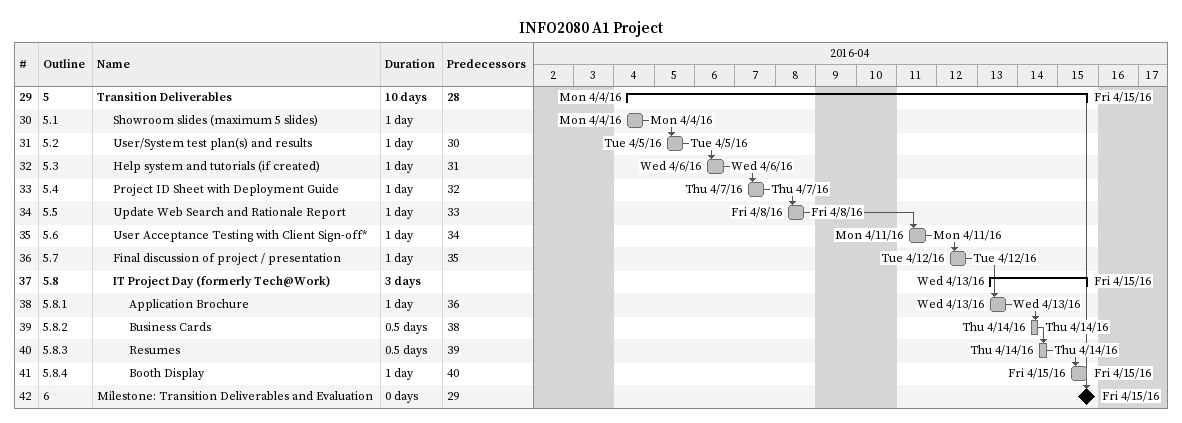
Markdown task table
INFO2080 A1 Project

| ID | WBS | Task | Duration | Start | Finish | Predecessors |
|---|---|---|---|---|---|---|
| 29 | 5 | **Transition Deliverables** | 10d | 2016-04-04 | 2016-04-15 | 28 |
| 30 | 5.1 | Showroom slides (maximum 5 slides) | 1d | 2016-04-04 | 2016-04-04 |  |
| 31 | 5.2 | User/System test plan(s) and results | 1d | 2016-04-05 | 2016-04-05 | 30 |
| 32 | 5.3 | Help system and tutorials (if created) | 1d | 2016-04-06 | 2016-04-06 | 31 |
| 33 | 5.4 | Project ID Sheet with Deployment Guide | 1d | 2016-04-07 | 2016-04-07 | 32 |
| 34 | 5.5 | Update Web Search and Rationale Report | 1d | 2016-04-08 | 2016-04-08 | 33 |
| 35 | 5.6 | User Acceptance Testing with Client Sign-off* | 1d | 2016-04-11 | 2016-04-11 | 34 |
| 36 | 5.7 | Final discussion of project / presentation | 1d | 2016-04-12 | 2016-04-12 | 35 |
| 37 | 5.8 | **IT Project Day (formerly Tech@Work)** | 3d | 2016-04-13 | 2016-04-15 |  |
| 38 | 5.8.1 | Application Brochure | 1d | 2016-04-13 | 2016-04-13 | 36 |
| 39 | 5.8.2 | Business Cards | 0.5d | 2016-04-14 | 2016-04-14 | 38 |
| 40 | 5.8.3 | Resumes | 0.5d | 2016-04-14 | 2016-04-14 | 39 |
| 41 | 5.8.4 | Booth Display | 1d | 2016-04-15 | 2016-04-15 | 40 |
| 42 | 6 | Milestone: Transition Deliverables and Evaluation | 0d | 2016-04-15 | 2016-04-15 | 29 |
